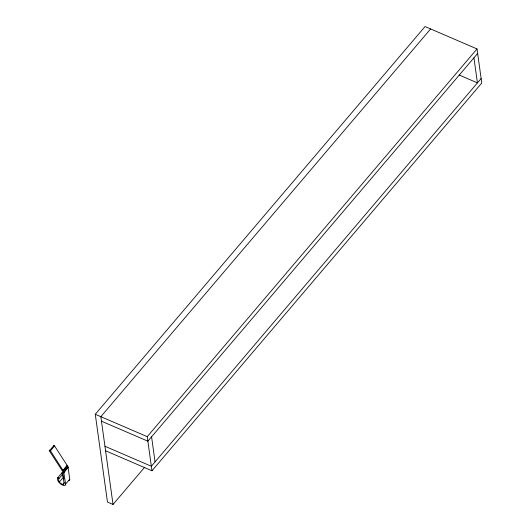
<?xml version="1.0" encoding="UTF-8"?>
<svg xmlns="http://www.w3.org/2000/svg" width="531" height="531" viewBox="0 0 531 531"><rect width="100%" height="100%" fill="white"/><g stroke="black" fill="none" stroke-linecap="round" stroke-linejoin="round"><path stroke-width="0.8" d="M62.937 473.387A0.743 0.392 40.4 0 0 61.868 472.922L57.746 477.767A0.743 0.392 40.4 0 1 58.563 477.946A0.743 0.392 40.4 0 1 58.888 478.73A5.496 2.874 40.4 0 0 59.339 481.989A3.856 2.018 40.4 0 0 62.857 484.398A3.067 1.606 40.4 0 0 64.032 483.157L62.412 471.475A3.365 1.759 40.4 0 0 61.888 470.194L49.37 450.846L53.492 446M57.746 477.767A5.675 2.967 40.4 0 0 62.412 485.062L63.269 485.407A3.73 1.951 40.4 0 0 65.612 484.073L63.627 471.329L50.458 450.812L54.58 445.96A0.81 0.425 40.4 0 0 53.711 445.37A0.81 0.425 40.4 0 0 53.405 445.841M144.717 467.194L113.023 504.45L107.461 502.054L95.281 414.28L425.059 26.55L477.024 48.938L481.756 83.042L151.979 470.778L105.583 450.786M430.628 28.946L100.85 416.682L113.023 504.45M63.01 470.207L67.132 465.362L54.58 445.96M63.242 470.579L67.364 465.733L67.132 465.362M63.348 470.771L67.364 465.733M63.448 470.957L67.47 465.919M63.541 471.143L67.57 466.112M63.627 471.329L67.663 466.298M63.707 471.515L67.749 466.483M63.78 471.694L67.829 466.663M63.839 471.873L67.902 466.849M63.899 472.052L67.968 467.028M63.952 472.232L68.021 467.207M63.992 472.404L68.074 467.386M58.888 478.73L63.01 473.884M59.339 481.989L63.461 477.143A5.496 2.874 40.4 0 1 62.771 474.528M62.857 484.398L64.404 482.579M65.612 484.073L69.734 479.227L68.114 467.559M151.979 470.778L147.246 436.668L477.024 48.938M477.648 53.452L147.87 441.181L101.474 421.196M481.132 78.528L151.348 466.264L104.952 446.272M459.275 75.07L477.422 82.889L473.937 57.813M95.281 414.28L147.246 436.668M151.581 436.821L155.059 461.897M63.986 479.008A1.493 0.644 -66.7 0 1 63.972 478.716M49.37 450.846A0.81 0.425 40.4 0 1 49.516 450.215A0.81 0.425 40.4 0 1 50.458 450.812M69.734 479.227A3.73 1.951 40.4 0 1 68.804 480.694M61.523 474.017A5.675 2.967 40.4 0 1 61.868 472.922"/></g></svg>
